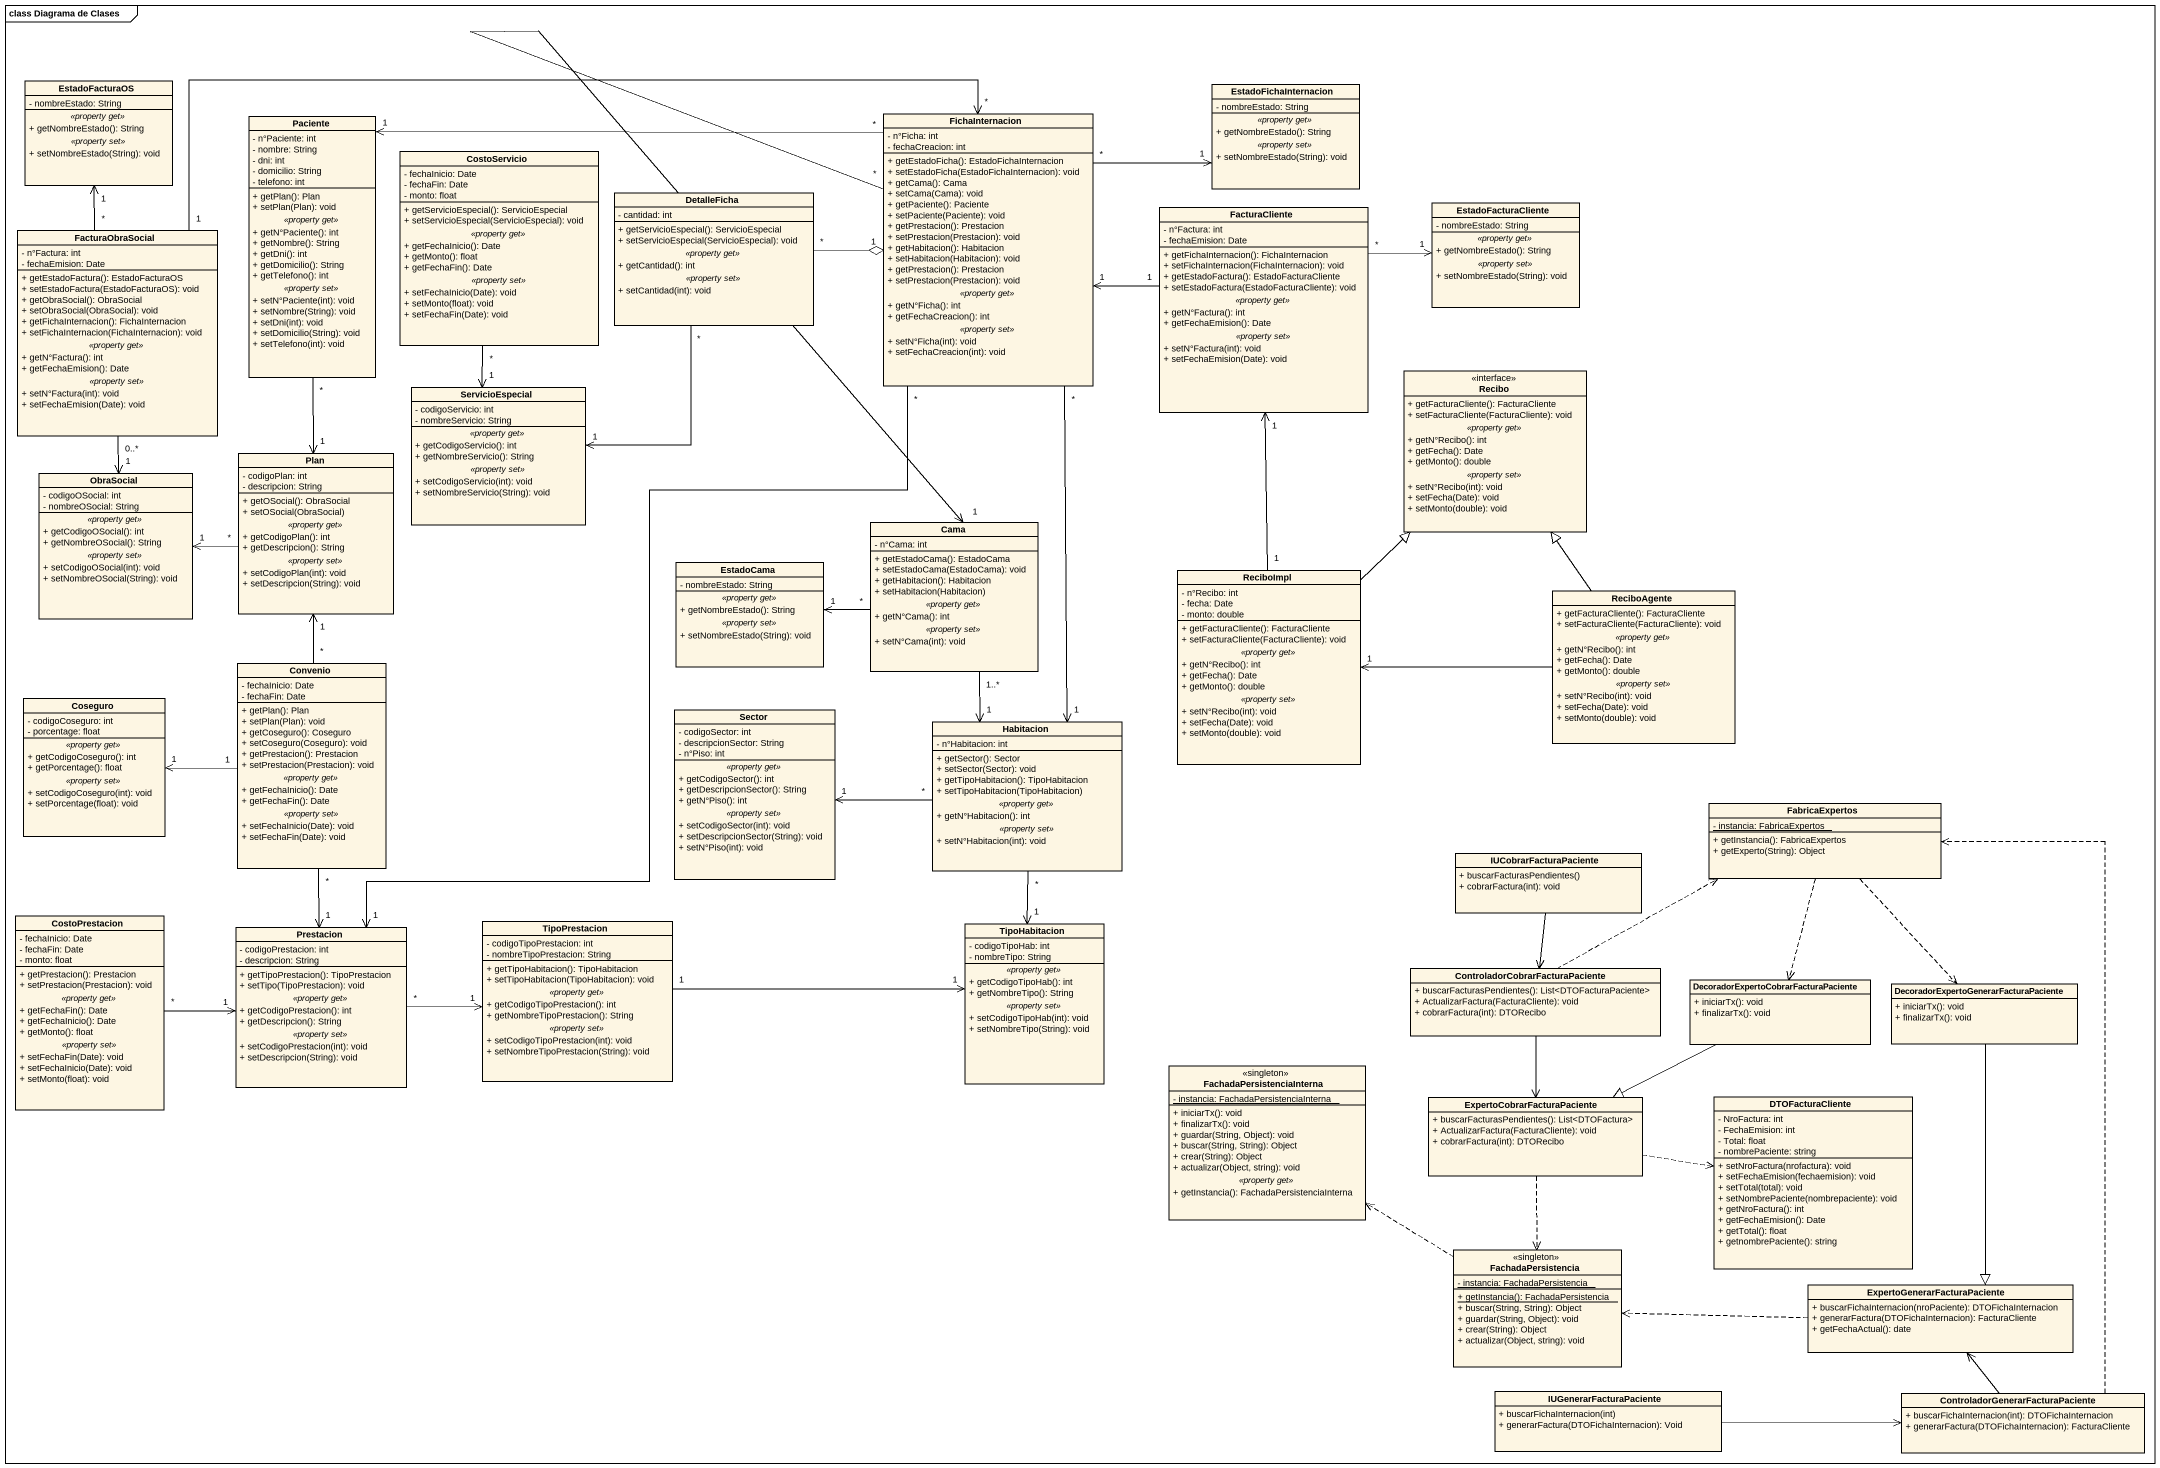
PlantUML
@startuml
mainframe class Diagrama de Clases
hide circle
hide empty members
skinparam classAttributeIconSize 0
class EstadoFacturaOS {
  - nombreEstado: String
  .. <<property get>> ..
  + getNombreEstado(): String
  .. <<property set>> ..
  + setNombreEstado(String): void
}
class EstadoFichaInternacion {
  - nombreEstado: String
  .. <<property get>> ..
  + getNombreEstado(): String
  .. <<property set>> ..
  + setNombreEstado(String): void
}
class Paciente {
  - n°Paciente: int
  - nombre: String
  - dni: int
  - domicilio: String
  - telefono: int
  --
  + getPlan(): Plan
  + setPlan(Plan): void
  .. <<property get>> ..
  + getN°Paciente(): int
  + getNombre(): String
  + getDni(): int
  + getDomicilio(): String
  + getTelefono(): int
  .. <<property set>> ..
  + setN°Paciente(int): void
  + setNombre(String): void
  + setDni(int): void
  + setDomicilio(String): void
  + setTelefono(int): void
}
class CostoServicio {
  - fechaInicio: Date
  - fechaFin: Date
  - monto: float
  --
  + getServicioEspecial(): ServicioEspecial
  + setServicioEspecial(ServicioEspecial): void
  .. <<property get>> ..
  + getFechaInicio(): Date
  + getMonto(): float
  + getFechaFin(): Date
  .. <<property set>> ..
  + setFechaInicio(Date): void
  + setMonto(float): void
  + setFechaFin(Date): void
}
class FichaInternacion {
  - n°Ficha: int
  - fechaCreacion: int
  --
  + getEstadoFicha(): EstadoFichaInternacion
  + setEstadoFicha(EstadoFichaInternacion): void
  + getCama(): Cama
  + setCama(Cama): void
  + getPaciente(): Paciente
  + setPaciente(Paciente): void
  + getPrestacion(): Prestacion
  + setPrestacion(Prestacion): void
  + getHabitacion(): Habitacion
  + setHabitacion(Habitacion): void
  + getPrestacion(): Prestacion
  + setPrestacion(Prestacion): void
  .. <<property get>> ..
  + getN°Ficha(): int
  + getFechaCreacion(): int
  .. <<property set>> ..
  + setN°Ficha(int): void
  + setFechaCreacion(int): void
}
class DetalleFicha {
  - cantidad: int
  --
  + getServicioEspecial(): ServicioEspecial
  + setServicioEspecial(ServicioEspecial): void
  .. <<property get>> ..
  + getCantidad(): int
  .. <<property set>> ..
  + setCantidad(int): void
}
class FacturaCliente {
  - n°Factura: int
  - fechaEmision: Date
  --
  + getFichaInternacion(): FichaInternacion
  + setFichaInternacion(FichaInternacion): void
  + getEstadoFactura(): EstadoFacturaCliente
  + setEstadoFactura(EstadoFacturaCliente): void
  .. <<property get>> ..
  + getN°Factura(): int
  + getFechaEmision(): Date
  .. <<property set>> ..
  + setN°Factura(int): void
  + setFechaEmision(Date): void
}
class EstadoFacturaCliente {
  - nombreEstado: String
  .. <<property get>> ..
  + getNombreEstado(): String
  .. <<property set>> ..
  + setNombreEstado(String): void
}
class FacturaObraSocial {
  - n°Factura: int
  - fechaEmision: Date
  --
  + getEstadoFactura(): EstadoFacturaOS
  + setEstadoFactura(EstadoFacturaOS): void
  + getObraSocial(): ObraSocial
  + setObraSocial(ObraSocial): void
  + getFichaInternacion(): FichaInternacion
  + setFichaInternacion(FichaInternacion): void
  .. <<property get>> ..
  + getN°Factura(): int
  + getFechaEmision(): Date
  .. <<property set>> ..
  + setN°Factura(int): void
  + setFechaEmision(Date): void
}
class Recibo <<interface>> {
  + getFacturaCliente(): FacturaCliente
  + setFacturaCliente(FacturaCliente): void
  .. <<property get>> ..
  + getN°Recibo(): int
  + getFecha(): Date
  + getMonto(): double
  .. <<property set>> ..
  + setN°Recibo(int): void
  + setFecha(Date): void
  + setMonto(double): void
}
class ServicioEspecial {
  - codigoServicio: int
  - nombreServicio: String
  .. <<property get>> ..
  + getCodigoServicio(): int
  + getNombreServicio(): String
  .. <<property set>> ..
  + setCodigoServicio(int): void
  + setNombreServicio(String): void
}
class Plan {
  - codigoPlan: int
  - descripcion: String
  --
  + getOSocial(): ObraSocial
  + setOSocial(ObraSocial)
  .. <<property get>> ..
  + getCodigoPlan(): int
  + getDescripcion(): String
  .. <<property set>> ..
  + setCodigoPlan(int): void
  + setDescripcion(String): void
}
class ObraSocial {
  - codigoOSocial: int
  - nombreOSocial: String
  .. <<property get>> ..
  + getCodigoOSocial(): int
  + getNombreOSocial(): String
  .. <<property set>> ..
  + setCodigoOSocial(int): void
  + setNombreOSocial(String): void
}
class Cama {
  - n°Cama: int
  --
  + getEstadoCama(): EstadoCama
  + setEstadoCama(EstadoCama): void
  + getHabitacion(): Habitacion
  + setHabitacion(Habitacion)
  .. <<property get>> ..
  + getN°Cama(): int
  .. <<property set>> ..
  + setN°Cama(int): void
}
class EstadoCama {
  - nombreEstado: String
  .. <<property get>> ..
  + getNombreEstado(): String
  .. <<property set>> ..
  + setNombreEstado(String): void
}
class ReciboImpl {
  - n°Recibo: int
  - fecha: Date
  - monto: double
  --
  + getFacturaCliente(): FacturaCliente
  + setFacturaCliente(FacturaCliente): void
  .. <<property get>> ..
  + getN°Recibo(): int
  + getFecha(): Date
  + getMonto(): double
  .. <<property set>> ..
  + setN°Recibo(int): void
  + setFecha(Date): void
  + setMonto(double): void
}
class ReciboAgente {
  + getFacturaCliente(): FacturaCliente
  + setFacturaCliente(FacturaCliente): void
  .. <<property get>> ..
  + getN°Recibo(): int
  + getFecha(): Date
  + getMonto(): double
  .. <<property set>> ..
  + setN°Recibo(int): void
  + setFecha(Date): void
  + setMonto(double): void
}
class Convenio {
  - fechaInicio: Date
  - fechaFin: Date
  --
  + getPlan(): Plan
  + setPlan(Plan): void
  + getCoseguro(): Coseguro
  + setCoseguro(Coseguro): void
  + getPrestacion(): Prestacion
  + setPrestacion(Prestacion): void
  .. <<property get>> ..
  + getFechaInicio(): Date
  + getFechaFin(): Date
  .. <<property set>> ..
  + setFechaInicio(Date): void
  + setFechaFin(Date): void
}
class Coseguro {
  - codigoCoseguro: int
  - porcentage: float
  .. <<property get>> ..
  + getCodigoCoseguro(): int
  + getPorcentage(): float
  .. <<property set>> ..
  + setCodigoCoseguro(int): void
  + setPorcentage(float): void
}
class Sector {
  - codigoSector: int
  - descripcionSector: String
  - n°Piso: int
  .. <<property get>> ..
  + getCodigoSector(): int
  + getDescripcionSector(): String
  + getN°Piso(): int
  .. <<property set>> ..
  + setCodigoSector(int): void
  + setDescripcionSector(String): void
  + setN°Piso(int): void
}
class Habitacion {
  - n°Habitacion: int
  --
  + getSector(): Sector
  + setSector(Sector): void
  + getTipoHabitacion(): TipoHabitacion
  + setTipoHabitacion(TipoHabitacion)
  .. <<property get>> ..
  + getN°Habitacion(): int
  .. <<property set>> ..
  + setN°Habitacion(int): void
}
class FabricaExpertos {
  {static} - instancia: FabricaExpertos
  + getInstancia(): FabricaExpertos
  + getExperto(String): Object
}
class IUCobrarFacturaPaciente {
  + buscarFacturasPendientes()
  + cobrarFactura(int): void
}
class CostoPrestacion {
  - fechaInicio: Date
  - fechaFin: Date
  - monto: float
  --
  + getPrestacion(): Prestacion
  + setPrestacion(Prestacion): void
  .. <<property get>> ..
  + getFechaFin(): Date
  + getFechaInicio(): Date
  + getMonto(): float
  .. <<property set>> ..
  + setFechaFin(Date): void
  + setFechaInicio(Date): void
  + setMonto(float): void
}
class TipoPrestacion {
  - codigoTipoPrestacion: int
  - nombreTipoPrestacion: String
  --
  + getTipoHabitacion(): TipoHabitacion
  + setTipoHabitacion(TipoHabitacion): void
  .. <<property get>> ..
  + getCodigoTipoPrestacion(): int
  + getNombreTipoPrestacion(): String
  .. <<property set>> ..
  + setCodigoTipoPrestacion(int): void
  + setNombreTipoPrestacion(String): void
}
class TipoHabitacion {
  - codigoTipoHab: int
  - nombreTipo: String
  .. <<property get>> ..
  + getCodigoTipoHab(): int
  + getNombreTipo(): String
  .. <<property set>> ..
  + setCodigoTipoHab(int): void
  + setNombreTipo(String): void
}
class Prestacion {
  - codigoPrestacion: int
  - descripcion: String
  --
  + getTipoPrestacion(): TipoPrestacion
  + setTipo(TipoPrestacion): void
  .. <<property get>> ..
  + getCodigoPrestacion(): int
  + getDescripcion(): String
  .. <<property set>> ..
  + setCodigoPrestacion(int): void
  + setDescripcion(String): void
}
class "ControladorCobrarFacturaPaciente" as ControladorCobrarFacturaPaci {
  + buscarFacturasPendientes(): List<DTOFacturaPaciente>
  + ActualizarFactura(FacturaCliente): void
  + cobrarFactura(int): DTORecibo
}
class "DecoradorExpertoCobrarFacturaPaciente" as DecoradorExpertoCobrarFactur {
  + iniciarTx(): void
  + finalizarTx(): void
}
class "DecoradorExpertoGenerarFacturaPaciente" as DecoradorExpertoGenerarFactu {
  + iniciarTx(): void
  + finalizarTx(): void
}
class FachadaPersistenciaInterna <<singleton>> {
  {static} - instancia: FachadaPersistenciaInterna
  --
  + iniciarTx(): void
  + finalizarTx(): void
  + guardar(String, Object): void
  + buscar(String, String): Object
  + crear(String): Object
  + actualizar(Object, string): void
  .. <<property get>> ..
  + getInstancia(): FachadaPersistenciaInterna
}
class ExpertoCobrarFacturaPaciente {
  + buscarFacturasPendientes(): List<DTOFactura>
  + ActualizarFactura(FacturaCliente): void
  + cobrarFactura(int): DTORecibo
}
class DTOFacturaCliente {
  - NroFactura: int
  - FechaEmision: int
  - Total: float
  - nombrePaciente: string
  + setNroFactura(nrofactura): void
  + setFechaEmision(fechaemision): void
  + setTotal(total): void
  + setNombrePaciente(nombrepaciente): void
  + getNroFactura(): int
  + getFechaEmision(): Date
  + getTotal(): float
  + getnombrePaciente(): string
}
class FachadaPersistencia <<singleton>> {
  {static} - instancia: FachadaPersistencia
  {static} + getInstancia(): FachadaPersistencia
  + buscar(String, String): Object
  + guardar(String, Object): void
  + crear(String): Object
  + actualizar(Object, string): void
}
class "ExpertoGenerarFacturaPaciente" as ExpertoGenerarFacturaPacient {
  + buscarFichaInternacion(nroPaciente): DTOFichaInternacion
  + generarFactura(DTOFichaInternacion): FacturaCliente
  + getFechaActual(): date
}
class IUGenerarFacturaPaciente {
  + buscarFichaInternacion(int)
  + generarFactura(DTOFichaInternacion): Void
}
class "ControladorGenerarFacturaPaciente" as ControladorGenerarFacturaPac {
  + buscarFichaInternacion(int): DTOFichaInternacion
  + generarFactura(DTOFichaInternacion): FacturaCliente
}
Paciente "*" --> "1" Plan
FichaInternacion "*" -right-> "1" EstadoFichaInternacion
FichaInternacion "*" -left-> "1" Paciente
FichaInternacion "1" <-right- "1" FacturaCliente
FichaInternacion "*" --> "1" Cama
FichaInternacion "*" --> "1" Prestacion
DetalleFicha "*" -right-o "1" FichaInternacion
DetalleFicha "*" --> "1" ServicioEspecial
FacturaCliente "*" -right-> "1" EstadoFacturaCliente
FacturaObraSocial "*" -up-> "1" EstadoFacturaOS
FacturaObraSocial "1" -right-> "*" FichaInternacion
ServicioEspecial "1" <-up- "*" CostoServicio
Plan "1" <-- "*" Convenio
ObraSocial "1" <-up- "0..*" FacturaObraSocial
ObraSocial "1" <-right- "*" Plan
Cama "*" -left-> "1" EstadoCama
Cama "1..*" --> "1" Habitacion
ReciboImpl "1" -up-> "1" FacturaCliente
ReciboImpl -up-|> Recibo
ReciboAgente -up-|> Recibo
ReciboAgente -left-> "1" ReciboImpl
Coseguro "1" <-right- "1" Convenio
Sector "1" <-right- "*" Habitacion
Habitacion "1" <-up- "*" FichaInternacion
FabricaExpertos ..> DecoradorExpertoCobrarFactur
FabricaExpertos ..> DecoradorExpertoGenerarFactu
IUCobrarFacturaPaciente --> ControladorCobrarFacturaPaci
CostoPrestacion "*" -right-> "1" Prestacion
TipoPrestacion "1" -right-> "1" TipoHabitacion
TipoPrestacion "1" <-left- "*" Prestacion
TipoHabitacion "1" <-up- "*" Habitacion
Prestacion "1" <-up- "*" Convenio
ControladorCobrarFacturaPaci .right.> FabricaExpertos
ControladorCobrarFacturaPaci --> ExpertoCobrarFacturaPaciente
DecoradorExpertoCobrarFactur -left-|> ExpertoCobrarFacturaPaciente
DecoradorExpertoGenerarFactu --|> ExpertoGenerarFacturaPacient
ExpertoCobrarFacturaPaciente .right.> DTOFacturaCliente
ExpertoCobrarFacturaPaciente ..> FachadaPersistencia
FachadaPersistencia .up.> FachadaPersistenciaInterna
ExpertoGenerarFacturaPacient .left.> FachadaPersistencia
IUGenerarFacturaPaciente -right-> ControladorGenerarFacturaPac
ControladorGenerarFacturaPac .up.> FabricaExpertos
ControladorGenerarFacturaPac -up-> ExpertoGenerarFacturaPacient
@enduml
